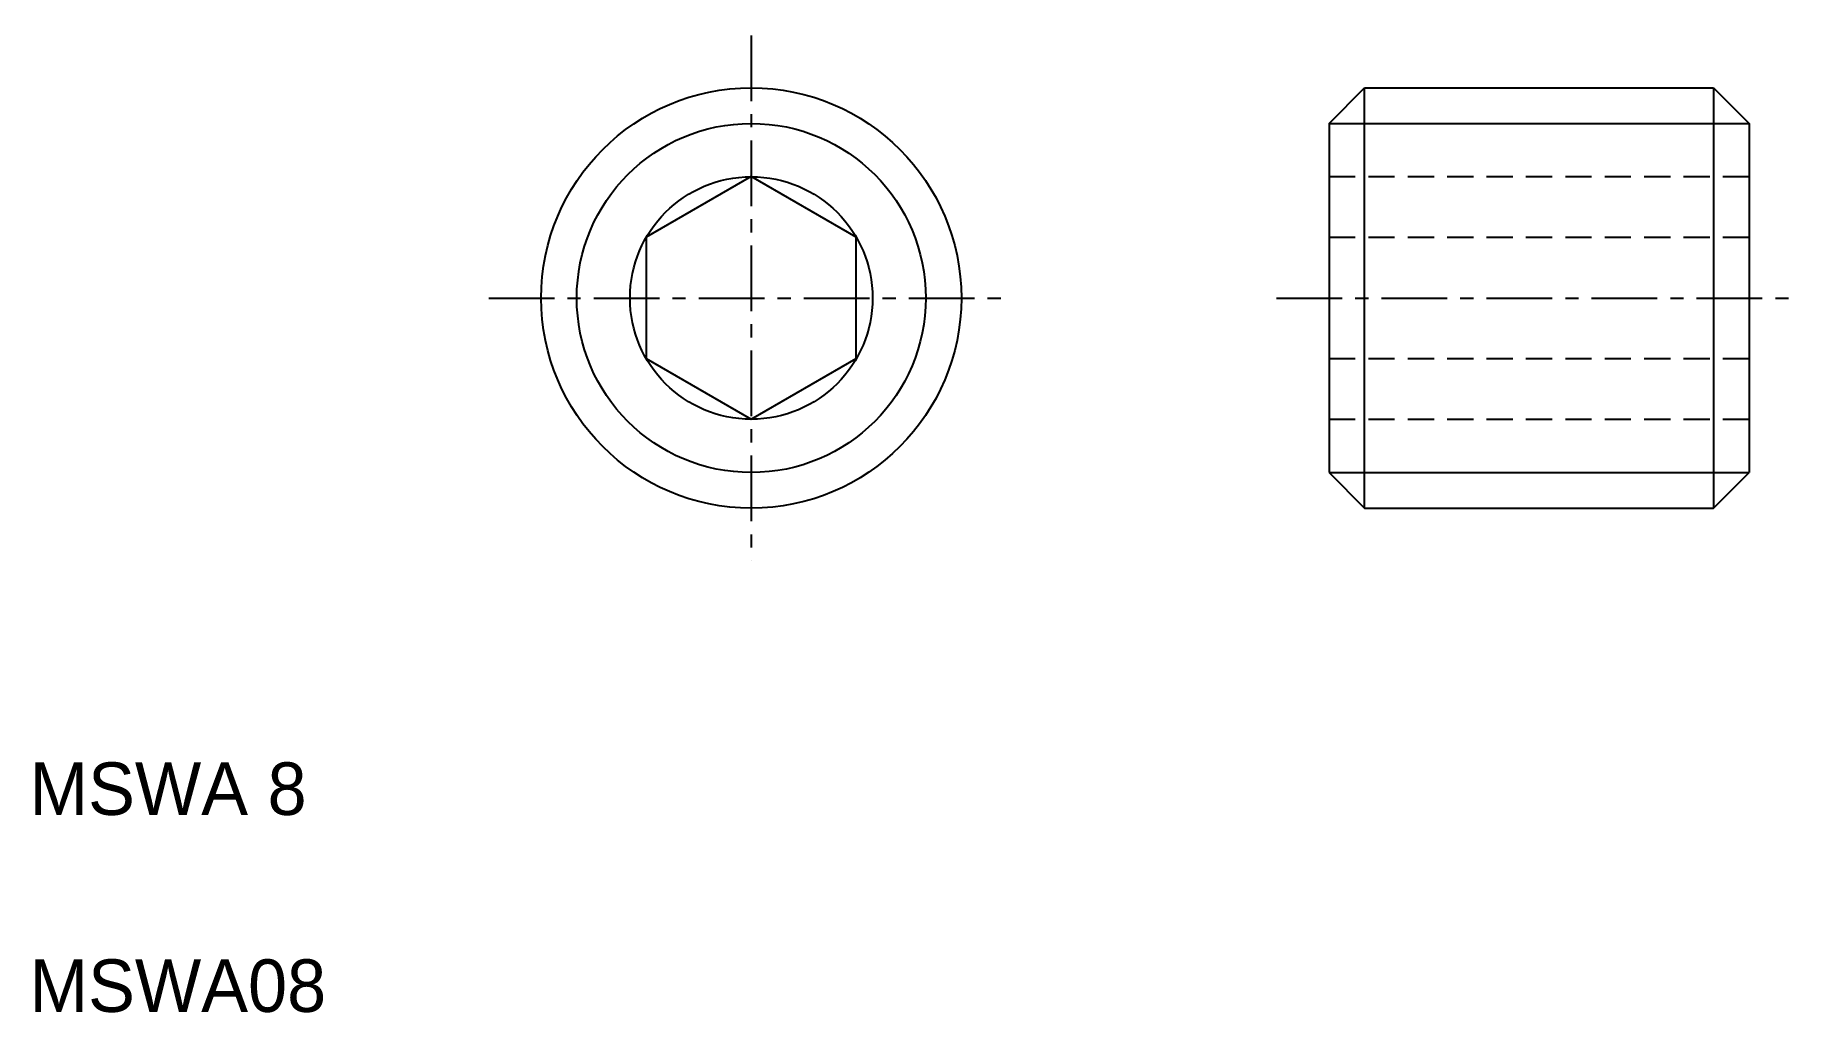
# Model space of a CAD drawing. Extents: x 2.6 to 36.2, y 2.5 to 21.1.
import ezdxf

# ---------------------------------------------------------------- set-up
doc = ezdxf.new("R2010")
doc.units = 0
doc.linetypes.add('CENTER', pattern=[2, 1.25, -0.25, 0.25, -0.25])
doc.linetypes.add('DASHED', pattern=[0.75, 0.5, -0.25])
doc.layers.get('0').update_dxf_attribs({"linetype": 'CONTINUOUS'})
doc.layers.add('CENTER', color=1, linetype='CENTER')

msp = doc.modelspace()

# ---------------------------------------------------------------- linework, layer by layer
at = {"color": 7, "linetype": 'CONTINUOUS'}
for p, q in [((27.242, 19.415), (27.918, 20.091)), ((27.918, 20.091), (34.565, 20.091)), ((27.918, 12.091), (27.918, 20.091)), ((34.565, 20.091), (34.565, 12.091)), ((34.565, 20.091), (35.242, 19.415)), ((27.242, 19.415), (27.242, 12.768)), ((35.242, 19.415), (35.242, 12.768)), ((16.242, 18.401), (14.242, 17.246)), ((18.242, 17.246), (16.242, 18.401)), ((14.242, 17.246), (14.242, 14.937)), ((18.242, 14.937), (18.242, 17.246)), ((14.242, 14.937), (16.242, 13.782)), ((16.242, 13.782), (18.242, 14.937)), ((29.242, 13.782), (29.242, 13.782)), ((31.242, 13.782), (31.242, 13.782)), ((27.242, 12.768), (27.918, 12.091)), ((34.565, 12.091), (35.242, 12.768)), ((27.918, 12.091), (34.565, 12.091))]:
    msp.add_line(p, q, dxfattribs=at)
at = {"color": 3, "linetype": 'CONTINUOUS'}
for p, q in [((27.242, 19.415), (35.242, 19.415)), ((27.242, 12.768), (35.242, 12.768))]:
    msp.add_line(p, q, dxfattribs=at)
at = {"color": 3, "linetype": 'DASHED'}
for p, q in [((27.242, 18.401), (35.242, 18.401)), ((27.242, 17.246), (35.242, 17.246)), ((27.242, 14.937), (35.242, 14.937)), ((27.242, 13.782), (35.242, 13.782))]:
    msp.add_line(p, q, dxfattribs=at)
at = {"color": 7, "linetype": 'CONTINUOUS'}
for radius in [4, 2.309]:
    msp.add_circle((16.242, 16.091), radius, dxfattribs=at)
at = {"color": 3, "linetype": 'CONTINUOUS'}
msp.add_circle((16.242, 16.091), 3.323, dxfattribs=at)
at = {"layer": 'CENTER', "color": 1, "linetype": 'CENTER'}
for p, q in [((16.242, 21.091), (16.242, 11.091)), ((11.242, 16.091), (21.242, 16.091)), ((26.242, 16.091), (36.242, 16.091))]:
    msp.add_line(p, q, dxfattribs=at)

# ---------------------------------------------------------------- texts
at = {"color": 7, "linetype": 'CONTINUOUS'}
for s, p in [('MSWA 8', (2.5, 6.25)), ('MSWA08', (2.5, 2.5))]:
    msp.add_text(s, height=1, dxfattribs=at).set_placement(p)

doc.saveas('drawing.dxf')
